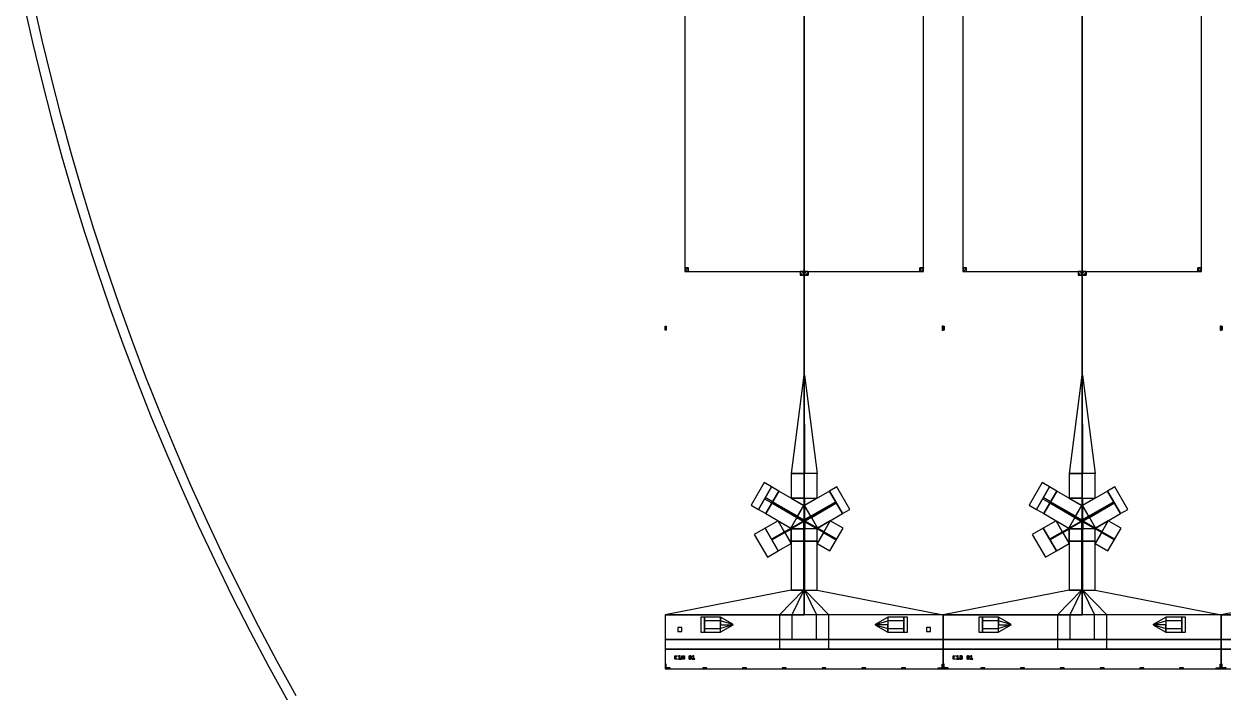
# Model space of a CAD drawing. Extents: x -50899 to 50899, y -48295 to 50898.
# Drawn here: x -49755 to -25388, y -24719 to -11140 of the extents above; entities that cross this region are included whole.
import ezdxf

# ---------------------------------------------------------------- set-up
doc = ezdxf.new("R2010")
doc.units = 0
doc.layers.add('GAP', color=1, linetype='continuous')
doc.layers.add('PIN', color=3, linetype='continuous')

# ---------------------------------------------------------------- blocks, each defined once
blk = doc.blocks.new('C1A')
at = {"layer": 'GAP'}
for points in [[(-100, 6789), (-100, 6869), (-80, 6869), (-80, 6789), (-100, 6789)], [(5550, 6789), (5550, 6869), (5530, 6869), (5530, 6789), (5550, 6789)], [(-100, -100), (0, -100), (0, -80), (-80, -80), (-80, 0), (-100, 0), (-100, -100)], [(5550, -100), (5450, -100), (5450, -80), (5530, -80), (5530, 0), (5550, 0), (5550, -100)], [(667, -100), (747, -100), (747, -80), (667, -80), (667, -100)], [(1474, -100), (1554, -100), (1554, -80), (1474, -80), (1474, -100)], [(2281, -100), (2361, -100), (2361, -80), (2281, -80), (2281, -100)], [(3089, -100), (3169, -100), (3169, -80), (3089, -80), (3089, -100)], [(3896, -100), (3976, -100), (3976, -80), (3896, -80), (3896, -100)], [(4703, -100), (4783, -100), (4783, -80), (4703, -80), (4703, -100)]]:
    blk.add_lwpolyline(points, dxfattribs=at)
blk = doc.blocks.new('C1AGAP')
for points in [[(5149, 7981), (5149, 14081), (301, 14081), (301, 7981), (5149, 7981)], [(376, 7981), (376, 8056), (301, 8056), (301, 7981), (376, 7981)], [(301, 8056), (311, 8018), (338, 7991), (376, 7981), (376, 8018), (357, 8023), (344, 8037), (338, 8056), (301, 8056)], [(338, 8056), (344, 8037), (357, 8023), (376, 8018), (376, 8056), (376, 8056), (376, 8056), (376, 8056), (338, 8056)], [(5149, 7981), (5149, 8056), (5074, 8056), (5074, 7981), (5149, 7981)], [(5149, 8056), (5139, 8018), (5112, 7991), (5074, 7981), (5074, 8018), (5093, 8023), (5106, 8037), (5112, 8056), (5149, 8056)], [(5112, 8056), (5106, 8037), (5093, 8023), (5074, 8018), (5074, 8056), (5074, 8056), (5074, 8056), (5074, 8056), (5112, 8056)], [(2646, 7981), (2646, 7906), (2720, 7906), (2720, 7981), (2646, 7981)], [(2720, 7906), (2710, 7943), (2683, 7971), (2646, 7981), (2646, 7943), (2664, 7938), (2678, 7924), (2683, 7906), (2720, 7906)], [(2683, 7906), (2678, 7924), (2664, 7938), (2646, 7943), (2646, 7906), (2646, 7906), (2646, 7906), (2646, 7906), (2683, 7906)], [(2730, 5871), (2730, 7981), (2720, 7981), (2720, 5871), (2730, 5871)], [(2730, 7981), (2730, 7906), (2804, 7906), (2804, 7981), (2730, 7981)], [(2730, 7906), (2740, 7943), (2767, 7971), (2804, 7981), (2804, 7943), (2786, 7938), (2772, 7924), (2767, 7906), (2730, 7906)], [(2767, 7906), (2772, 7924), (2786, 7938), (2804, 7943), (2804, 7906), (2804, 7906), (2804, 7906), (2804, 7906), (2767, 7906)], [(2725, 3871), (2725, 5871), (2720, 5871), (2460, 3871), (2725, 3871)], [(2725, 3871), (2725, 5871), (2730, 5871), (2990, 3871), (2725, 3871)], [(2059, 3602), (1910, 3688), (1645, 3229), (1794, 3143), (2059, 3602)], [(2990, 3371), (2990, 3871), (2460, 3871), (2460, 3371), (2990, 3371)], [(2208, 3516), (2059, 3602), (1794, 3143), (1943, 3057), (2208, 3516)], [(2718, 3222), (2208, 3516), (1943, 3057), (2452, 2763), (2718, 3222)], [(2998, 2763), (3507, 3057), (3242, 3516), (2732, 3222), (2998, 2763)], [(3507, 3057), (3652, 3141), (3387, 3600), (3242, 3516), (3507, 3057)], [(2589, 2999), (2079, 3293), (2071, 3280), (2581, 2986), (2589, 2999)], [(2725, 3222), (2725, 3371), (2460, 3371), (2718, 3222), (2725, 3222)], [(2710, 2920), (2585, 2992), (2718, 3222), (2718, 2933), (2710, 2920)], [(2725, 3222), (2725, 3371), (2990, 3371), (2732, 3222), (2725, 3222)], [(2740, 2920), (2865, 2992), (2732, 3222), (2732, 2933), (2740, 2920)], [(2869, 2986), (3379, 3280), (3371, 3293), (2861, 2999), (2869, 2986)], [(2710, 2920), (2585, 2992), (2452, 2763), (2702, 2907), (2710, 2920)], [(2710, 2920), (2585, 2992), (2581, 2986), (2706, 2914), (2710, 2920)], [(2710, 2920), (2585, 2992), (2589, 2999), (2714, 2927), (2710, 2920)], [(2725, 2920), (2714, 2927), (2706, 2914), (2718, 2907), (2725, 2920)], [(2732, 2907), (2744, 2914), (2736, 2927), (2725, 2920), (2732, 2907)], [(2740, 2920), (2865, 2992), (2861, 2999), (2736, 2927), (2740, 2920)], [(2740, 2920), (2865, 2992), (2869, 2986), (2744, 2914), (2740, 2920)], [(2740, 2920), (2865, 2992), (2998, 2763), (2748, 2907), (2740, 2920)], [(1935, 2762), (1712, 2633), (1977, 2174), (2200, 2303), (1935, 2762)], [(2195, 2912), (1935, 2762), (2200, 2303), (2460, 2453), (2195, 2912)], [(2456, 2756), (2328, 2682), (2195, 2912), (2452, 2763), (2456, 2756)], [(2456, 2756), (2328, 2682), (2460, 2453), (2460, 2750), (2456, 2756)], [(2725, 2750), (2725, 2894), (2710, 2894), (2460, 2750), (2725, 2750)], [(2990, 2500), (2990, 2750), (2460, 2750), (2460, 2500), (2990, 2500)], [(2725, 2907), (2725, 2920), (2725, 2920), (2718, 2907), (2725, 2907)], [(2732, 2894), (2732, 2907), (2718, 2907), (2718, 2894), (2732, 2894)], [(2725, 2750), (2725, 2894), (2718, 2894), (2718, 2750), (2725, 2750)], [(2732, 2500), (2732, 2750), (2718, 2750), (2718, 2500), (2732, 2500)], [(2725, 2907), (2725, 2920), (2725, 2920), (2732, 2907), (2725, 2907)], [(2725, 2750), (2725, 2894), (2732, 2894), (2732, 2750), (2725, 2750)], [(2725, 2750), (2725, 2894), (2740, 2894), (2990, 2750), (2725, 2750)], [(2990, 2453), (3250, 2303), (3515, 2762), (3255, 2912), (2990, 2453)], [(2994, 2756), (3122, 2682), (2990, 2453), (2990, 2750), (2994, 2756)], [(2994, 2756), (3122, 2682), (3255, 2912), (2998, 2763), (2994, 2756)], [(2990, 1500), (2990, 2500), (2460, 2500), (2460, 1500), (2990, 1500)], [(2732, 1500), (2732, 2500), (2718, 2500), (2718, 1500), (2732, 1500)], [(2725, 1000), (2725, 1500), (2460, 1500), (-100, 1000), (2725, 1000)], [(2725, 1000), (2725, 1500), (2718, 1500), (2475, 1000), (2725, 1000)], [(2725, 1000), (2725, 1500), (2732, 1500), (2975, 1000), (2725, 1000)], [(2725, 1000), (2725, 1500), (2990, 1500), (5550, 1000), (2725, 1000)], [(5550, 500), (5550, 1000), (-100, 1000), (-100, 500), (5550, 500)], [(2975, 500), (2975, 1000), (2475, 1000), (2475, 500), (2975, 500)], [(160, 740), (160, 660), (240, 660), (240, 740), (160, 740)], [(625, 650), (700, 650), (700, 950), (625, 950), (625, 650)], [(625, 650), (700, 650), (700, 950), (625, 950), (625, 650)], [(700, 650), (1025, 650), (1025, 950), (700, 950), (700, 650)], [(700, 650), (1025, 650), (1025, 950), (700, 950), (700, 650)], [(1025, 800), (1275, 800), (1275, 810), (1025, 950), (1025, 800)], [(1025, 800), (1275, 800), (1275, 810), (1025, 950), (1025, 800)], [(1025, 800), (1275, 800), (1275, 790), (1025, 650), (1025, 800)], [(1025, 800), (1275, 800), (1275, 790), (1025, 650), (1025, 800)], [(4425, 800), (4175, 800), (4175, 810), (4425, 950), (4425, 800)], [(4425, 800), (4175, 800), (4175, 810), (4425, 950), (4425, 800)], [(4425, 800), (4175, 800), (4175, 790), (4425, 650), (4425, 800)], [(4425, 800), (4175, 800), (4175, 790), (4425, 650), (4425, 800)], [(4750, 950), (4425, 950), (4425, 650), (4750, 650), (4750, 950)], [(4750, 950), (4425, 950), (4425, 650), (4750, 650), (4750, 950)], [(4825, 950), (4750, 950), (4750, 650), (4825, 650), (4825, 950)], [(4825, 950), (4750, 950), (4750, 650), (4825, 650), (4825, 950)], [(5210, 740), (5210, 660), (5290, 660), (5290, 740), (5210, 740)], [(5550, 300), (5550, 500), (-100, 500), (-100, 300), (5550, 300)], [(5550, -100), (5550, 300), (-100, 300), (-100, -100), (5550, -100)]]:
    blk.add_lwpolyline(points)
at = {"layer": 'GAP'}
for points in [[(100, 100), (100, 170), (152, 170), (152, 161), (118, 161), (118, 109), (152, 109), (152, 100), (100, 100), (100, 100)], [(170, 100), (222, 100), (222, 109), (205, 109), (205, 170), (188, 170), (170, 161), (170, 152), (188, 152), (188, 109), (170, 109), (170, 100), (170, 100)], [(240, 100), (240, 170), (292, 170), (292, 100), (275, 100), (275, 161), (258, 161), (258, 100), (240, 100)], [(258, 135), (258, 144), (275, 144), (275, 135), (258, 135)]]:
    blk.add_lwpolyline(points, dxfattribs=at)
blk = doc.blocks.new('C1APIN')
for points in [[(2726, 7981), (2726, 14081), (2724, 14081), (2724, 7981), (2726, 7981)], [(338, 8056), (344, 8037), (357, 8023), (376, 8018), (376, 8018), (357, 8023), (344, 8037), (338, 8056), (338, 8056)], [(338, 8056), (344, 8037), (357, 8023), (376, 8018), (376, 8018), (357, 8023), (344, 8037), (338, 8056), (338, 8056)], [(5112, 8056), (5106, 8037), (5093, 8023), (5074, 8018), (5074, 8018), (5093, 8023), (5106, 8037), (5112, 8056), (5112, 8056)], [(5112, 8056), (5106, 8037), (5093, 8023), (5074, 8018), (5074, 8018), (5093, 8023), (5106, 8037), (5112, 8056), (5112, 8056)], [(2683, 7906), (2678, 7924), (2664, 7938), (2646, 7943), (2646, 7943), (2664, 7938), (2678, 7924), (2683, 7906), (2683, 7906)], [(2683, 7906), (2678, 7924), (2664, 7938), (2646, 7943), (2646, 7943), (2664, 7938), (2678, 7924), (2683, 7906), (2683, 7906)], [(2726, 5871), (2726, 7981), (2724, 7981), (2724, 5871), (2726, 5871)], [(2767, 7906), (2772, 7924), (2786, 7938), (2804, 7943), (2804, 7943), (2786, 7938), (2772, 7924), (2767, 7906), (2767, 7906)], [(2767, 7906), (2772, 7924), (2786, 7938), (2804, 7943), (2804, 7943), (2786, 7938), (2772, 7924), (2767, 7906), (2767, 7906)], [(2725, 3871), (2725, 5871), (2724, 5871), (2718, 3871), (2725, 3871)], [(2725, 3871), (2725, 5871), (2726, 5871), (2732, 3871), (2725, 3871)], [(2732, 3371), (2732, 3871), (2718, 3871), (2718, 3371), (2732, 3371)], [(2083, 3300), (1934, 3386), (1919, 3360), (2068, 3274), (2083, 3300)], [(2592, 3005), (2083, 3300), (2068, 3274), (2578, 2979), (2592, 3005)], [(2725, 3222), (2725, 3371), (2718, 3371), (2718, 3222), (2725, 3222)], [(2725, 3222), (2725, 3371), (2732, 3371), (2732, 3222), (2725, 3222)], [(2872, 2979), (3382, 3274), (3367, 3300), (2858, 3005), (2872, 2979)], [(2710, 2920), (2585, 2992), (2578, 2979), (2702, 2907), (2710, 2920)], [(2710, 2920), (2585, 2992), (2592, 3005), (2718, 2933), (2710, 2920)], [(2710, 2920), (2585, 2992), (2585, 2992), (2710, 2920), (2710, 2920)], [(2710, 2920), (2585, 2992), (2585, 2992), (2710, 2920), (2710, 2920)], [(2740, 2920), (2865, 2992), (2858, 3005), (2732, 2933), (2740, 2920)], [(2740, 2920), (2865, 2992), (2865, 2992), (2740, 2920), (2740, 2920)], [(2740, 2920), (2865, 2992), (2865, 2992), (2740, 2920), (2740, 2920)], [(2740, 2920), (2865, 2992), (2872, 2979), (2748, 2907), (2740, 2920)], [(2324, 2689), (2064, 2539), (2071, 2526), (2331, 2676), (2324, 2689)], [(2456, 2756), (2328, 2682), (2324, 2689), (2452, 2763), (2456, 2756)], [(2456, 2756), (2328, 2682), (2331, 2676), (2460, 2750), (2456, 2756)], [(2725, 2750), (2725, 2894), (2710, 2894), (2710, 2750), (2725, 2750)], [(2740, 2500), (2740, 2750), (2710, 2750), (2710, 2500), (2740, 2500)], [(2725, 2907), (2725, 2920), (2725, 2920), (2725, 2907), (2725, 2907)], [(2725, 2907), (2725, 2920), (2725, 2920), (2725, 2907), (2725, 2907)], [(2725, 2750), (2725, 2894), (2725, 2894), (2725, 2750), (2725, 2750)], [(2725, 2750), (2725, 2894), (2725, 2894), (2725, 2750), (2725, 2750)], [(2725, 2750), (2725, 2894), (2740, 2894), (2740, 2750), (2725, 2750)], [(2994, 2756), (3122, 2682), (3119, 2676), (2990, 2750), (2994, 2756)], [(2994, 2756), (3122, 2682), (3126, 2689), (2998, 2763), (2994, 2756)], [(3119, 2676), (3379, 2526), (3386, 2539), (3126, 2689), (3119, 2676)], [(2740, 1500), (2740, 2500), (2710, 2500), (2710, 1500), (2740, 1500)], [(2725, 1000), (2725, 1500), (2710, 1500), (2225, 1000), (2725, 1000)], [(2725, 1000), (2725, 1500), (2725, 1500), (2725, 1000), (2725, 1000)], [(2725, 1000), (2725, 1500), (2725, 1500), (2725, 1000), (2725, 1000)], [(2725, 1000), (2725, 1500), (2740, 1500), (3225, 1000), (2725, 1000)], [(3225, 500), (3225, 1000), (2225, 1000), (2225, 500), (3225, 500)], [(700, 725), (1025, 725), (1025, 875), (700, 875), (700, 725)], [(700, 725), (1025, 725), (1025, 875), (700, 875), (700, 725)], [(1025, 800), (1275, 800), (1275, 805), (1025, 875), (1025, 800)], [(1025, 800), (1275, 800), (1275, 805), (1025, 875), (1025, 800)], [(1025, 800), (1275, 800), (1275, 795), (1025, 725), (1025, 800)], [(1025, 800), (1275, 800), (1275, 795), (1025, 725), (1025, 800)], [(4425, 800), (4175, 800), (4175, 805), (4425, 875), (4425, 800)], [(4425, 800), (4175, 800), (4175, 805), (4425, 875), (4425, 800)], [(4425, 800), (4175, 800), (4175, 795), (4425, 725), (4425, 800)], [(4425, 800), (4175, 800), (4175, 795), (4425, 725), (4425, 800)], [(4750, 875), (4425, 875), (4425, 725), (4750, 725), (4750, 875)], [(4750, 875), (4425, 875), (4425, 725), (4750, 725), (4750, 875)], [(3225, 300), (3225, 500), (2225, 500), (2225, 300), (3225, 300)]]:
    blk.add_lwpolyline(points)
blk = doc.blocks.new('C1B')
at = {"layer": 'GAP'}
for points in [[(-100, 6789), (-100, 6869), (-80, 6869), (-80, 6789), (-100, 6789)], [(5550, 6789), (5550, 6869), (5530, 6869), (5530, 6789), (5550, 6789)], [(-100, -100), (0, -100), (0, -80), (-80, -80), (-80, 0), (-100, 0), (-100, -100)], [(5550, -100), (5450, -100), (5450, -80), (5530, -80), (5530, 0), (5550, 0), (5550, -100)], [(667, -100), (747, -100), (747, -80), (667, -80), (667, -100)], [(1474, -100), (1554, -100), (1554, -80), (1474, -80), (1474, -100)], [(2281, -100), (2361, -100), (2361, -80), (2281, -80), (2281, -100)], [(3089, -100), (3169, -100), (3169, -80), (3089, -80), (3089, -100)], [(3896, -100), (3976, -100), (3976, -80), (3896, -80), (3896, -100)], [(4703, -100), (4783, -100), (4783, -80), (4703, -80), (4703, -100)]]:
    blk.add_lwpolyline(points, dxfattribs=at)
blk = doc.blocks.new('C1BGAP')
for points in [[(5149, 7981), (5149, 14081), (301, 14081), (301, 7981), (5149, 7981)], [(376, 7981), (376, 8056), (301, 8056), (301, 7981), (376, 7981)], [(301, 8056), (311, 8018), (338, 7991), (376, 7981), (376, 8018), (357, 8023), (344, 8037), (338, 8056), (301, 8056)], [(338, 8056), (344, 8037), (357, 8023), (376, 8018), (376, 8056), (376, 8056), (376, 8056), (376, 8056), (338, 8056)], [(5149, 7981), (5149, 8056), (5074, 8056), (5074, 7981), (5149, 7981)], [(5149, 8056), (5139, 8018), (5112, 7991), (5074, 7981), (5074, 8018), (5093, 8023), (5106, 8037), (5112, 8056), (5149, 8056)], [(5112, 8056), (5106, 8037), (5093, 8023), (5074, 8018), (5074, 8056), (5074, 8056), (5074, 8056), (5074, 8056), (5112, 8056)], [(2646, 7981), (2646, 7906), (2720, 7906), (2720, 7981), (2646, 7981)], [(2720, 7906), (2710, 7943), (2683, 7971), (2646, 7981), (2646, 7943), (2664, 7938), (2678, 7924), (2683, 7906), (2720, 7906)], [(2683, 7906), (2678, 7924), (2664, 7938), (2646, 7943), (2646, 7906), (2646, 7906), (2646, 7906), (2646, 7906), (2683, 7906)], [(2730, 5871), (2730, 7981), (2720, 7981), (2720, 5871), (2730, 5871)], [(2730, 7981), (2730, 7906), (2804, 7906), (2804, 7981), (2730, 7981)], [(2730, 7906), (2740, 7943), (2767, 7971), (2804, 7981), (2804, 7943), (2786, 7938), (2772, 7924), (2767, 7906), (2730, 7906)], [(2767, 7906), (2772, 7924), (2786, 7938), (2804, 7943), (2804, 7906), (2804, 7906), (2804, 7906), (2804, 7906), (2767, 7906)], [(2725, 3871), (2725, 5871), (2720, 5871), (2460, 3871), (2725, 3871)], [(2725, 3871), (2725, 5871), (2730, 5871), (2990, 3871), (2725, 3871)], [(2059, 3602), (1910, 3688), (1645, 3229), (1794, 3143), (2059, 3602)], [(2990, 3371), (2990, 3871), (2460, 3871), (2460, 3371), (2990, 3371)], [(2208, 3516), (2059, 3602), (1794, 3143), (1943, 3057), (2208, 3516)], [(2718, 3222), (2208, 3516), (1943, 3057), (2452, 2763), (2718, 3222)], [(2998, 2763), (3507, 3057), (3242, 3516), (2732, 3222), (2998, 2763)], [(3507, 3057), (3652, 3141), (3387, 3600), (3242, 3516), (3507, 3057)], [(2589, 2999), (2079, 3293), (2071, 3280), (2581, 2986), (2589, 2999)], [(2725, 3222), (2725, 3371), (2460, 3371), (2718, 3222), (2725, 3222)], [(2710, 2920), (2585, 2992), (2718, 3222), (2718, 2933), (2710, 2920)], [(2725, 3222), (2725, 3371), (2990, 3371), (2732, 3222), (2725, 3222)], [(2740, 2920), (2865, 2992), (2732, 3222), (2732, 2933), (2740, 2920)], [(2869, 2986), (3379, 3280), (3371, 3293), (2861, 2999), (2869, 2986)], [(2710, 2920), (2585, 2992), (2452, 2763), (2702, 2907), (2710, 2920)], [(2710, 2920), (2585, 2992), (2581, 2986), (2706, 2914), (2710, 2920)], [(2710, 2920), (2585, 2992), (2589, 2999), (2714, 2927), (2710, 2920)], [(2725, 2920), (2714, 2927), (2706, 2914), (2718, 2907), (2725, 2920)], [(2732, 2907), (2744, 2914), (2736, 2927), (2725, 2920), (2732, 2907)], [(2740, 2920), (2865, 2992), (2861, 2999), (2736, 2927), (2740, 2920)], [(2740, 2920), (2865, 2992), (2869, 2986), (2744, 2914), (2740, 2920)], [(2740, 2920), (2865, 2992), (2998, 2763), (2748, 2907), (2740, 2920)], [(1935, 2762), (1712, 2633), (1977, 2174), (2200, 2303), (1935, 2762)], [(2195, 2912), (1935, 2762), (2200, 2303), (2460, 2453), (2195, 2912)], [(2456, 2756), (2328, 2682), (2195, 2912), (2452, 2763), (2456, 2756)], [(2456, 2756), (2328, 2682), (2460, 2453), (2460, 2750), (2456, 2756)], [(2725, 2750), (2725, 2894), (2710, 2894), (2460, 2750), (2725, 2750)], [(2990, 2500), (2990, 2750), (2460, 2750), (2460, 2500), (2990, 2500)], [(2725, 2907), (2725, 2920), (2725, 2920), (2718, 2907), (2725, 2907)], [(2732, 2894), (2732, 2907), (2718, 2907), (2718, 2894), (2732, 2894)], [(2725, 2750), (2725, 2894), (2718, 2894), (2718, 2750), (2725, 2750)], [(2732, 2500), (2732, 2750), (2718, 2750), (2718, 2500), (2732, 2500)], [(2725, 2907), (2725, 2920), (2725, 2920), (2732, 2907), (2725, 2907)], [(2725, 2750), (2725, 2894), (2732, 2894), (2732, 2750), (2725, 2750)], [(2725, 2750), (2725, 2894), (2740, 2894), (2990, 2750), (2725, 2750)], [(2990, 2453), (3250, 2303), (3515, 2762), (3255, 2912), (2990, 2453)], [(2994, 2756), (3122, 2682), (2990, 2453), (2990, 2750), (2994, 2756)], [(2994, 2756), (3122, 2682), (3255, 2912), (2998, 2763), (2994, 2756)], [(2990, 1500), (2990, 2500), (2460, 2500), (2460, 1500), (2990, 1500)], [(2732, 1500), (2732, 2500), (2718, 2500), (2718, 1500), (2732, 1500)], [(2725, 1000), (2725, 1500), (2460, 1500), (-100, 1000), (2725, 1000)], [(2725, 1000), (2725, 1500), (2718, 1500), (2475, 1000), (2725, 1000)], [(2725, 1000), (2725, 1500), (2732, 1500), (2975, 1000), (2725, 1000)], [(2725, 1000), (2725, 1500), (2990, 1500), (5550, 1000), (2725, 1000)], [(5550, 500), (5550, 1000), (-100, 1000), (-100, 500), (5550, 500)], [(2975, 500), (2975, 1000), (2475, 1000), (2475, 500), (2975, 500)], [(625, 650), (700, 650), (700, 950), (625, 950), (625, 650)], [(625, 650), (700, 650), (700, 950), (625, 950), (625, 650)], [(700, 650), (1025, 650), (1025, 950), (700, 950), (700, 650)], [(700, 650), (1025, 650), (1025, 950), (700, 950), (700, 650)], [(1025, 800), (1275, 800), (1275, 810), (1025, 950), (1025, 800)], [(1025, 800), (1275, 800), (1275, 810), (1025, 950), (1025, 800)], [(1025, 800), (1275, 800), (1275, 790), (1025, 650), (1025, 800)], [(1025, 800), (1275, 800), (1275, 790), (1025, 650), (1025, 800)], [(4425, 800), (4175, 800), (4175, 810), (4425, 950), (4425, 800)], [(4425, 800), (4175, 800), (4175, 810), (4425, 950), (4425, 800)], [(4425, 800), (4175, 800), (4175, 790), (4425, 650), (4425, 800)], [(4425, 800), (4175, 800), (4175, 790), (4425, 650), (4425, 800)], [(4750, 950), (4425, 950), (4425, 650), (4750, 650), (4750, 950)], [(4750, 950), (4425, 950), (4425, 650), (4750, 650), (4750, 950)], [(4825, 950), (4750, 950), (4750, 650), (4825, 650), (4825, 950)], [(4825, 950), (4750, 950), (4750, 650), (4825, 650), (4825, 950)], [(5550, 300), (5550, 500), (-100, 500), (-100, 300), (5550, 300)], [(5550, -100), (5550, 300), (-100, 300), (-100, -100), (5550, -100)]]:
    blk.add_lwpolyline(points)
at = {"layer": 'GAP'}
for points in [[(100, 100), (100, 170), (152, 170), (152, 161), (118, 161), (118, 109), (152, 109), (152, 100), (100, 100), (100, 100)], [(170, 100), (222, 100), (222, 109), (205, 109), (205, 170), (188, 170), (170, 161), (170, 152), (188, 152), (188, 109), (170, 109), (170, 100), (170, 100)], [(240, 100), (258, 100), (258, 170), (240, 170), (240, 100)], [(258, 100), (275, 100), (292, 109), (292, 126), (275, 135), (292, 144), (292, 161), (275, 170), (258, 170), (258, 161), (275, 161), (275, 144), (258, 144), (258, 126), (275, 126), (275, 109), (258, 109), (258, 100)]]:
    blk.add_lwpolyline(points, dxfattribs=at)
blk = doc.blocks.new('C1BPIN')
for points in [[(2726, 7981), (2726, 14081), (2724, 14081), (2724, 7981), (2726, 7981)], [(338, 8056), (344, 8037), (357, 8023), (376, 8018), (376, 8018), (357, 8023), (344, 8037), (338, 8056), (338, 8056)], [(338, 8056), (344, 8037), (357, 8023), (376, 8018), (376, 8018), (357, 8023), (344, 8037), (338, 8056), (338, 8056)], [(5112, 8056), (5106, 8037), (5093, 8023), (5074, 8018), (5074, 8018), (5093, 8023), (5106, 8037), (5112, 8056), (5112, 8056)], [(5112, 8056), (5106, 8037), (5093, 8023), (5074, 8018), (5074, 8018), (5093, 8023), (5106, 8037), (5112, 8056), (5112, 8056)], [(2683, 7906), (2678, 7924), (2664, 7938), (2646, 7943), (2646, 7943), (2664, 7938), (2678, 7924), (2683, 7906), (2683, 7906)], [(2683, 7906), (2678, 7924), (2664, 7938), (2646, 7943), (2646, 7943), (2664, 7938), (2678, 7924), (2683, 7906), (2683, 7906)], [(2726, 5871), (2726, 7981), (2724, 7981), (2724, 5871), (2726, 5871)], [(2767, 7906), (2772, 7924), (2786, 7938), (2804, 7943), (2804, 7943), (2786, 7938), (2772, 7924), (2767, 7906), (2767, 7906)], [(2767, 7906), (2772, 7924), (2786, 7938), (2804, 7943), (2804, 7943), (2786, 7938), (2772, 7924), (2767, 7906), (2767, 7906)], [(2725, 3871), (2725, 5871), (2724, 5871), (2718, 3871), (2725, 3871)], [(2725, 3871), (2725, 5871), (2726, 5871), (2732, 3871), (2725, 3871)], [(2732, 3371), (2732, 3871), (2718, 3871), (2718, 3371), (2732, 3371)], [(2083, 3300), (1934, 3386), (1919, 3360), (2068, 3274), (2083, 3300)], [(2592, 3005), (2083, 3300), (2068, 3274), (2578, 2979), (2592, 3005)], [(2725, 3222), (2725, 3371), (2718, 3371), (2718, 3222), (2725, 3222)], [(2725, 3222), (2725, 3371), (2732, 3371), (2732, 3222), (2725, 3222)], [(2872, 2979), (3382, 3274), (3367, 3300), (2858, 3005), (2872, 2979)], [(2710, 2920), (2585, 2992), (2578, 2979), (2702, 2907), (2710, 2920)], [(2710, 2920), (2585, 2992), (2592, 3005), (2718, 2933), (2710, 2920)], [(2710, 2920), (2585, 2992), (2585, 2992), (2710, 2920), (2710, 2920)], [(2710, 2920), (2585, 2992), (2585, 2992), (2710, 2920), (2710, 2920)], [(2740, 2920), (2865, 2992), (2858, 3005), (2732, 2933), (2740, 2920)], [(2740, 2920), (2865, 2992), (2865, 2992), (2740, 2920), (2740, 2920)], [(2740, 2920), (2865, 2992), (2865, 2992), (2740, 2920), (2740, 2920)], [(2740, 2920), (2865, 2992), (2872, 2979), (2748, 2907), (2740, 2920)], [(2324, 2689), (2064, 2539), (2071, 2526), (2331, 2676), (2324, 2689)], [(2456, 2756), (2328, 2682), (2324, 2689), (2452, 2763), (2456, 2756)], [(2456, 2756), (2328, 2682), (2331, 2676), (2460, 2750), (2456, 2756)], [(2725, 2750), (2725, 2894), (2710, 2894), (2710, 2750), (2725, 2750)], [(2740, 2500), (2740, 2750), (2710, 2750), (2710, 2500), (2740, 2500)], [(2725, 2907), (2725, 2920), (2725, 2920), (2725, 2907), (2725, 2907)], [(2725, 2907), (2725, 2920), (2725, 2920), (2725, 2907), (2725, 2907)], [(2725, 2750), (2725, 2894), (2725, 2894), (2725, 2750), (2725, 2750)], [(2725, 2750), (2725, 2894), (2725, 2894), (2725, 2750), (2725, 2750)], [(2725, 2750), (2725, 2894), (2740, 2894), (2740, 2750), (2725, 2750)], [(2994, 2756), (3122, 2682), (3119, 2676), (2990, 2750), (2994, 2756)], [(2994, 2756), (3122, 2682), (3126, 2689), (2998, 2763), (2994, 2756)], [(3119, 2676), (3379, 2526), (3386, 2539), (3126, 2689), (3119, 2676)], [(2740, 1500), (2740, 2500), (2710, 2500), (2710, 1500), (2740, 1500)], [(2725, 1000), (2725, 1500), (2710, 1500), (2225, 1000), (2725, 1000)], [(2725, 1000), (2725, 1500), (2725, 1500), (2725, 1000), (2725, 1000)], [(2725, 1000), (2725, 1500), (2725, 1500), (2725, 1000), (2725, 1000)], [(2725, 1000), (2725, 1500), (2740, 1500), (3225, 1000), (2725, 1000)], [(3225, 500), (3225, 1000), (2225, 1000), (2225, 500), (3225, 500)], [(700, 725), (1025, 725), (1025, 875), (700, 875), (700, 725)], [(700, 725), (1025, 725), (1025, 875), (700, 875), (700, 725)], [(1025, 800), (1275, 800), (1275, 805), (1025, 875), (1025, 800)], [(1025, 800), (1275, 800), (1275, 805), (1025, 875), (1025, 800)], [(1025, 800), (1275, 800), (1275, 795), (1025, 725), (1025, 800)], [(1025, 800), (1275, 800), (1275, 795), (1025, 725), (1025, 800)], [(4425, 800), (4175, 800), (4175, 805), (4425, 875), (4425, 800)], [(4425, 800), (4175, 800), (4175, 805), (4425, 875), (4425, 800)], [(4425, 800), (4175, 800), (4175, 795), (4425, 725), (4425, 800)], [(4425, 800), (4175, 800), (4175, 795), (4425, 725), (4425, 800)], [(4750, 875), (4425, 875), (4425, 725), (4750, 725), (4750, 875)], [(4750, 875), (4425, 875), (4425, 725), (4750, 725), (4750, 875)], [(3225, 300), (3225, 500), (2225, 500), (2225, 300), (3225, 300)]]:
    blk.add_lwpolyline(points)
blk = doc.blocks.new('C1C')
at = {"layer": 'GAP'}
for points in [[(-100, 6789), (-100, 6869), (-80, 6869), (-80, 6789), (-100, 6789)], [(-100, -100), (0, -100), (0, -80), (-80, -80), (-80, 0), (-100, 0), (-100, -100)]]:
    blk.add_lwpolyline(points, dxfattribs=at)
blk = doc.blocks.new('C1CGAP')
for points in [[(2725, 1000), (2725, 1500), (2460, 1500), (-100, 1000), (2725, 1000)], [(5550, 500), (5550, 1000), (-100, 1000), (-100, 500), (5550, 500)], [(5550, 300), (5550, 500), (-100, 500), (-100, 300), (5550, 300)], [(5550, -100), (5550, 300), (-100, 300), (-100, -100), (5550, -100)]]:
    blk.add_lwpolyline(points)

msp = doc.modelspace()

# ---------------------------------------------------------------- linework, layer by layer
for points in [[(-44223, -24796), (-44607, -24098), (-44980, -23394), (-45342, -22684), (-45693, -21969), (-46032, -21249), (-46361, -20523), (-46677, -19792), (-46982, -19056), (-47276, -18316), (-47558, -17571), (-47828, -16821), (-48087, -16068), (-48333, -15310), (-48568, -14549), (-48790, -13784), (-49001, -13016), (-49199, -12244), (-49386, -11470), (-49560, -10693)], [(-49755, -10735), (-49580, -11515), (-49393, -12293), (-49194, -13067), (-48983, -13839), (-48759, -14606), (-48524, -15371), (-48276, -16131), (-48017, -16888), (-47746, -17640), (-47463, -18388), (-47168, -19131), (-46861, -19870), (-46543, -20604), (-46214, -21332), (-45873, -22056), (-45521, -22774), (-45158, -23486), (-44783, -24193), (-44397, -24893)]]:
    msp.add_lwpolyline(points)
at = {"layer": 'GAP'}
for points in [[(-36525, -24050), (-36525, -23980), (-36472, -23980), (-36472, -23989), (-36508, -23989), (-36508, -24041), (-36472, -24041), (-36472, -24050), (-36525, -24050), (-36525, -24050)], [(-36455, -24050), (-36402, -24050), (-36402, -24041), (-36420, -24041), (-36420, -23980), (-36438, -23980), (-36455, -23989), (-36455, -23998), (-36438, -23998), (-36438, -24041), (-36455, -24041), (-36455, -24050), (-36455, -24050)], [(-36385, -24050), (-36385, -23980), (-36332, -23980), (-36332, -24050), (-36350, -24050), (-36350, -23989), (-36368, -23989), (-36368, -24050), (-36385, -24050)], [(-36368, -24015), (-36368, -24006), (-36350, -24006), (-36350, -24015), (-36368, -24015)], [(-36245, -24041), (-36228, -24050), (-36228, -23980), (-36245, -23989), (-36245, -24041)], [(-36228, -24050), (-36210, -24050), (-36192, -24041), (-36192, -23989), (-36210, -23980), (-36228, -23980), (-36228, -23989), (-36210, -23989), (-36210, -24041), (-36228, -24041), (-36228, -24050)], [(-36228, -24041), (-36219, -24041), (-36210, -23993), (-36210, -23989), (-36219, -23989), (-36228, -24037), (-36228, -24041)], [(-36175, -24050), (-36122, -24050), (-36122, -24041), (-36140, -24041), (-36140, -23980), (-36158, -23980), (-36175, -23989), (-36175, -23998), (-36158, -23998), (-36158, -24041), (-36175, -24041), (-36175, -24050), (-36175, -24050)], [(-30875, -24050), (-30875, -23980), (-30822, -23980), (-30822, -23989), (-30858, -23989), (-30858, -24041), (-30822, -24041), (-30822, -24050), (-30875, -24050), (-30875, -24050)], [(-30805, -24050), (-30752, -24050), (-30752, -24041), (-30770, -24041), (-30770, -23980), (-30788, -23980), (-30805, -23989), (-30805, -23998), (-30788, -23998), (-30788, -24041), (-30805, -24041), (-30805, -24050), (-30805, -24050)], [(-30735, -24050), (-30718, -24050), (-30718, -23980), (-30735, -23980), (-30735, -24050)], [(-30718, -24050), (-30700, -24050), (-30682, -24041), (-30682, -24024), (-30700, -24015), (-30682, -24006), (-30682, -23989), (-30700, -23980), (-30718, -23980), (-30718, -23989), (-30700, -23989), (-30700, -24006), (-30718, -24006), (-30718, -24024), (-30700, -24024), (-30700, -24041), (-30718, -24041), (-30718, -24050)], [(-30595, -24041), (-30578, -24050), (-30578, -23980), (-30595, -23989), (-30595, -24041)], [(-30578, -24050), (-30560, -24050), (-30542, -24041), (-30542, -23989), (-30560, -23980), (-30578, -23980), (-30578, -23989), (-30560, -23989), (-30560, -24041), (-30578, -24041), (-30578, -24050)], [(-30578, -24041), (-30569, -24041), (-30560, -23993), (-30560, -23989), (-30569, -23989), (-30578, -24037), (-30578, -24041)], [(-30525, -24050), (-30472, -24050), (-30472, -24041), (-30490, -24041), (-30490, -23980), (-30508, -23980), (-30525, -23989), (-30525, -23998), (-30508, -23998), (-30508, -24041), (-30525, -24041), (-30525, -24050), (-30525, -24050)]]:
    msp.add_lwpolyline(points, dxfattribs=at)

# ---------------------------------------------------------------- block references
for name, p in [('C1A', (-36625, -24150)), ('C1B', (-30975, -24150)), ('C1C', (-25325, -24150))]:
    msp.add_blockref(name, p)
for name, p in [('C1AGAP', (-36625, -24150)), ('C1BGAP', (-30975, -24150)), ('C1CGAP', (-25325, -24150))]:
    msp.add_blockref(name, p, dxfattribs=at)
at = {"layer": 'PIN'}
for name, p in [('C1APIN', (-36625, -24150)), ('C1BPIN', (-30975, -24150))]:
    msp.add_blockref(name, p, dxfattribs=at)

doc.saveas('drawing.dxf')
